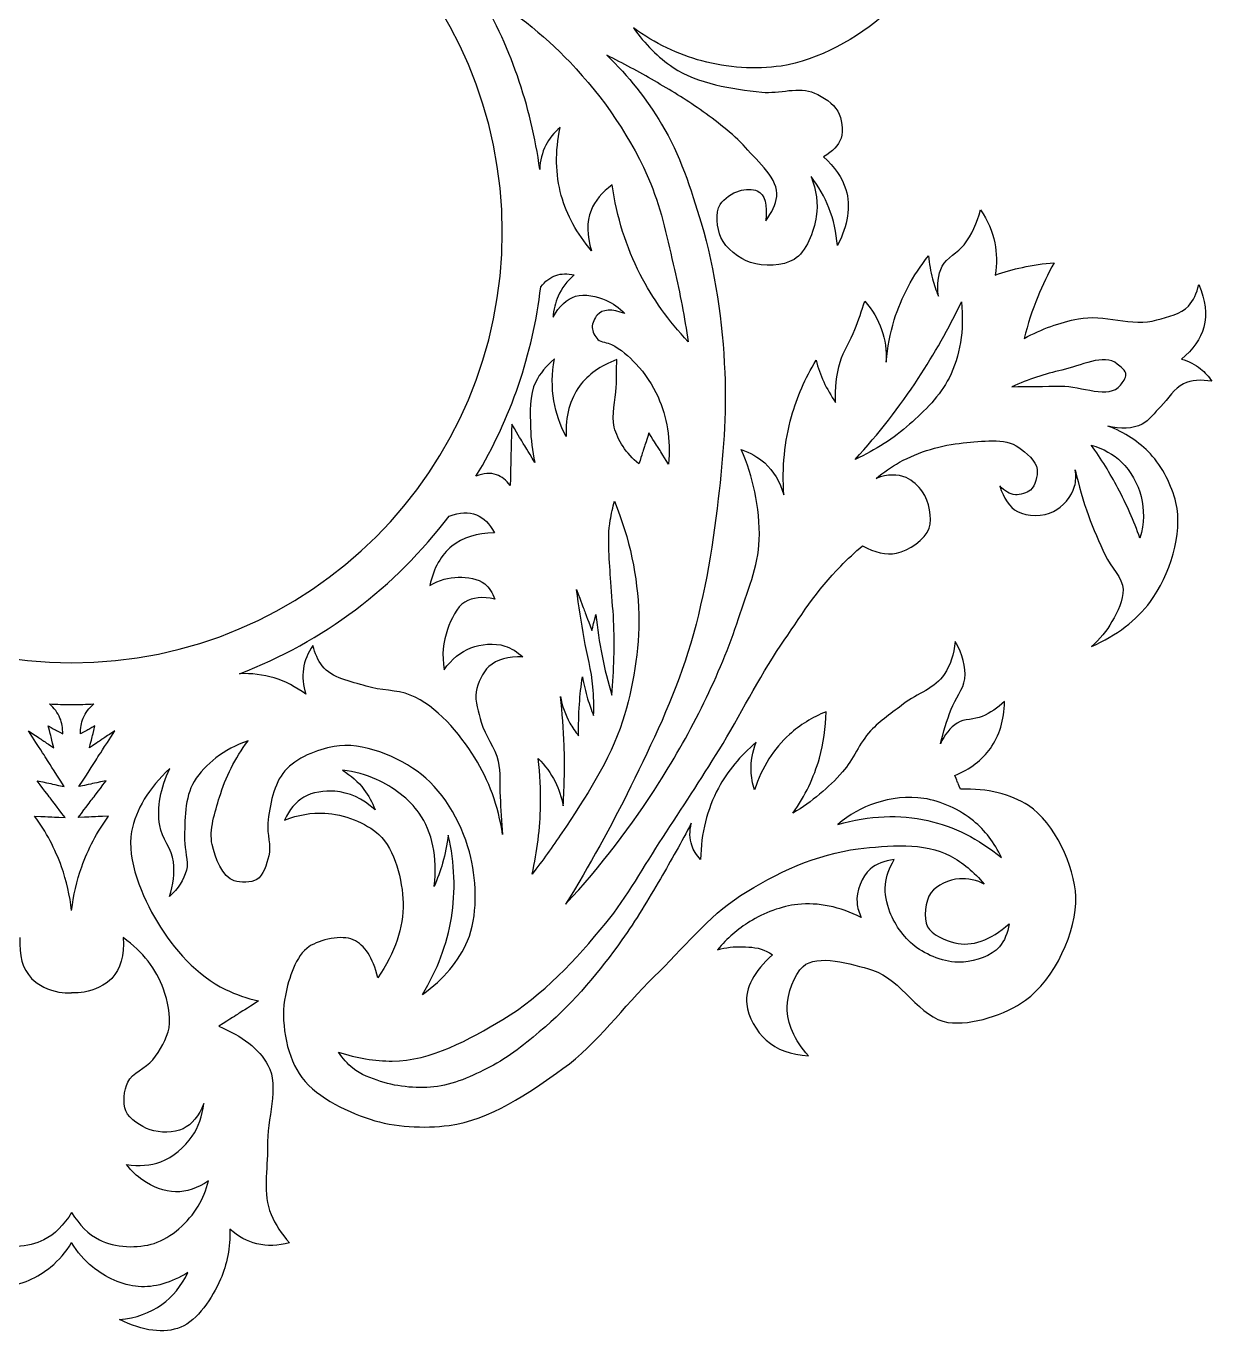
# Model space of a CAD drawing. Header units: millimetres. Extents: x -126 to 240, y -69 to 114.
# Drawn here: x -47.7 to 37.7, y -65.6 to 28.5 of the extents above; entities that cross this region are included whole.
import ezdxf

# ---------------------------------------------------------------- set-up
doc = ezdxf.new("R2010")
doc.units = ezdxf.units.MM
doc.linetypes.add('K5LT32772', pattern=[0])

msp = doc.modelspace()

# ---------------------------------------------------------------- linework, layer by layer
at = {"color": 30, "linetype": 'K5LT32772', "true_color": 0xff8000}
for radius, start, end in [(31, 90, 270), (31, 270, 90), (34, 7.60934, 31.00699), (34, 328.88098, 353.33329), (34, 290.80378, 323.06013), (34, 267.29804, 270), (34, 270, 272.70196)]:
    msp.add_arc((-44.399, 13.723), radius, start, end, dxfattribs=at)
for points, knots in [([(21.053, 51.704), (21.188, 52.376), (21.108, 52.876), (20.813, 53.206), (20.573, 53.474), (19.993, 53.741), (19.663, 53.669), (19.316, 53.593), (19.008, 53.035), (18.8, 52.694), (17.892, 51.207), (20.231, 49.154), (20.605, 47.311), (20.911, 45.804), (21.187, 44.2), (21.069, 42.694), (20.897, 40.508), (19.805, 38.346), (18.833, 36.344), (17.64, 33.887), (16.22, 31.256), (14.228, 29.487), (12.189, 27.675), (9.37, 26.081), (6.676, 25.677), (4.857, 25.404), (2.782, 25.559), (0.978, 26.041), (-0.755, 26.504), (-2.4, 27.299), (-3.958, 28.427)], [0, 0, 0, 0, 1, 1, 1, 2, 2, 2, 3, 3, 3, 4, 4, 4, 5, 5, 5, 6, 6, 6, 7, 7, 7, 8, 8, 8, 9, 9, 9, 10, 10, 10, 10]), ([(-15.258, 31.237), (-12.709, 29.749), (-10.461, 27.984), (-8.514, 25.942), (-6.129, 23.442), (-4.023, 20.395), (-2.71, 17.196), (-1.91, 15.248), (-1.477, 13.11), (-1.001, 11.035), (-0.605, 9.314), (-0.274, 7.578), (-0.007, 5.827)], [0, 0, 0, 0, 1, 1, 1, 2, 2, 2, 3, 3, 3, 4, 4, 4, 4]), ([(-3.958, 28.427), (-3.132, 27.25), (-2.176, 26.298), (-1.089, 25.57), (0.687, 24.381), (3.108, 24.04), (5.283, 23.799), (6.532, 23.661), (7.985, 24.237), (9.079, 23.73), (9.693, 23.445), (10.447, 22.996), (10.758, 22.419), (11.043, 21.891), (11.181, 21.041), (10.989, 20.486), (10.807, 19.962), (10.385, 19.517), (9.723, 19.152)], [0, 0, 0, 0, 1, 1, 1, 2, 2, 2, 3, 3, 3, 4, 4, 4, 5, 5, 5, 6, 6, 6, 6]), ([(-5.871, 26.454), (-4.315, 24.943), (-3, 23.292), (-1.925, 21.502), (-0.626, 19.336), (0.197, 16.825), (0.918, 14.393), (1.946, 10.928), (2.466, 7.233), (2.622, 3.62), (2.752, 0.608), (2.501, -2.458), (2.153, -5.462), (1.721, -9.188), (1.088, -12.962), (-0.028, -16.532), (-1.064, -19.846), (-2.604, -23.036), (-4.141, -26.166), (-5.563, -29.061), (-7.128, -31.886), (-8.834, -34.641)], [0, 0, 0, 0, 1, 1, 1, 2, 2, 2, 3, 3, 3, 4, 4, 4, 5, 5, 5, 6, 6, 6, 7, 7, 7, 7]), ([(5.567, 14.536), (6.025, 15.13), (6.291, 15.71), (6.366, 16.278), (6.53, 17.518), (5.023, 18.771), (4.113, 19.808), (3.187, 20.864), (1.988, 21.71), (0.838, 22.54), (-0.205, 23.293), (-1.323, 23.951), (-2.437, 24.601), (-3.56, 25.256), (-4.704, 25.874), (-5.871, 26.454)], [0, 0, 0, 0, 1, 1, 1, 2, 2, 2, 3, 3, 3, 4, 4, 4, 5, 5, 5, 5]), ([(-9.229, 21.251), (-9.675, 20.878), (-10.019, 20.454), (-10.263, 19.979), (-10.531, 19.456), (-10.676, 18.871), (-10.698, 18.225)], [0, 0, 0, 0, 1, 1, 1, 2, 2, 2, 2]), ([(-6.963, 12.386), (-8.031, 13.621), (-8.76, 14.947), (-9.15, 16.362), (-9.57, 17.887), (-9.596, 19.517), (-9.229, 21.251)], [0, 0, 0, 0, 1, 1, 1, 2, 2, 2, 2]), ([(9.723, 19.152), (10.54, 18.428), (11.077, 17.64), (11.334, 16.789), (11.702, 15.572), (11.5, 14.225), (10.727, 12.747)], [0, 0, 0, 0, 1, 1, 1, 2, 2, 2, 2]), ([(-5.493, 17.117), (-6.227, 16.589), (-6.731, 15.979), (-7.003, 15.288), (-7.336, 14.443), (-7.323, 13.476), (-6.963, 12.386)], [0, 0, 0, 0, 1, 1, 1, 2, 2, 2, 2]), ([(-0.007, 5.827), (-1.42, 7.314), (-2.573, 8.931), (-3.465, 10.677), (-4.476, 12.657), (-5.152, 14.803), (-5.493, 17.117)], [0, 0, 0, 0, 1, 1, 1, 2, 2, 2, 2]), ([(8.842, 17.715), (9.219, 16.717), (9.342, 15.764), (9.209, 14.856), (9.05, 13.757), (8.474, 12.29), (7.612, 11.757), (6.836, 11.277), (5.396, 11.212), (4.481, 11.533), (3.665, 11.82), (2.678, 12.557), (2.34, 13.338), (2.053, 14.002), (1.919, 15.122), (2.292, 15.719), (2.558, 16.144), (3.16, 16.553), (3.682, 16.693), (4.075, 16.798), (4.647, 16.842), (4.96, 16.693), (5.509, 16.432), (5.711, 15.713), (5.567, 14.536)], [0, 0, 0, 0, 1, 1, 1, 2, 2, 2, 3, 3, 3, 4, 4, 4, 5, 5, 5, 6, 6, 6, 7, 7, 7, 8, 8, 8, 8]), ([(10.727, 12.747), (10.657, 13.703), (10.455, 14.609), (10.12, 15.463), (9.809, 16.258), (9.383, 17.009), (8.842, 17.715)], [0, 0, 0, 0, 1, 1, 1, 2, 2, 2, 2]), ([(17.998, 9.114), (17.88, 9.936), (17.972, 10.654), (18.274, 11.267), (18.582, 11.89), (19.416, 12.232), (19.848, 12.813), (20.391, 13.545), (20.787, 14.383), (21.035, 15.325)], [0, 0, 0, 0, 1, 1, 1, 2, 2, 2, 3, 3, 3, 3]), ([(21.035, 15.325), (21.549, 14.571), (21.89, 13.779), (22.056, 12.951), (22.206, 12.208), (22.215, 11.435), (22.084, 10.632)], [0, 0, 0, 0, 1, 1, 1, 2, 2, 2, 2]), ([(14.244, 4.366), (14.329, 5.416), (14.522, 6.428), (14.824, 7.402), (15.333, 9.048), (16.152, 10.585), (17.28, 12.012)], [0, 0, 0, 0, 1, 1, 1, 2, 2, 2, 2]), ([(17.28, 12.012), (17.339, 11.449), (17.44, 10.897), (17.584, 10.356), (17.696, 9.935), (17.834, 9.521), (17.998, 9.114)], [0, 0, 0, 0, 1, 1, 1, 2, 2, 2, 2]), ([(22.084, 10.632), (22.729, 10.857), (23.382, 11.041), (24.044, 11.184), (24.796, 11.347), (25.56, 11.458), (26.335, 11.516)], [0, 0, 0, 0, 1, 1, 1, 2, 2, 2, 2]), ([(26.335, 11.516), (25.886, 10.718), (25.49, 9.899), (25.148, 9.059), (24.755, 8.093), (24.433, 7.099), (24.182, 6.077)], [0, 0, 0, 0, 1, 1, 1, 2, 2, 2, 2]), ([(-10.629, 9.775), (-10.313, 10.186), (-9.951, 10.462), (-9.541, 10.604), (-9.143, 10.742), (-8.702, 10.753), (-8.216, 10.637)], [0, 0, 0, 0, 1, 1, 1, 2, 2, 2, 2]), ([(-8.216, 10.637), (-8.733, 10.191), (-9.119, 9.683), (-9.375, 9.113), (-9.584, 8.647), (-9.706, 8.139), (-9.739, 7.59)], [0, 0, 0, 0, 1, 1, 1, 2, 2, 2, 2]), ([(24.182, 6.077), (25.445, 6.753), (26.742, 7.223), (28.074, 7.485), (29.896, 7.844), (31.958, 6.883), (33.733, 7.402), (34.509, 7.629), (35.477, 7.822), (35.997, 8.396), (36.358, 8.795), (36.607, 9.31), (36.742, 9.942)], [0, 0, 0, 0, 1, 1, 1, 2, 2, 2, 3, 3, 3, 4, 4, 4, 4]), ([(36.742, 9.942), (37.234, 8.827), (37.354, 7.806), (37.101, 6.878), (36.873, 6.037), (36.339, 5.273), (35.5, 4.587)], [0, 0, 0, 0, 1, 1, 1, 2, 2, 2, 2]), ([(-9.739, 7.59), (-9.296, 8.403), (-8.755, 8.911), (-8.116, 9.113), (-7.483, 9.314), (-6.585, 9.1), (-5.93, 8.815), (-5.435, 8.601), (-4.983, 8.28), (-4.572, 7.855)], [0, 0, 0, 0, 1, 1, 1, 2, 2, 2, 3, 3, 3, 3]), ([(10.6, 1.467), (10.558, 2.475), (10.668, 3.441), (10.931, 4.366), (11.163, 5.18), (11.666, 5.916), (11.98, 6.712), (12.245, 7.383), (12.484, 8.064), (12.698, 8.755)], [0, 0, 0, 0, 1, 1, 1, 2, 2, 2, 3, 3, 3, 3]), ([(12.016, -2.635), (13.689, -0.801), (15.199, 1.14), (16.546, 3.189), (17.703, 4.949), (18.741, 6.787), (19.659, 8.706)], [0, 0, 0, 0, 1, 1, 1, 2, 2, 2, 2]), ([(19.659, 8.706), (19.867, 6.643), (19.569, 4.815), (18.765, 3.22), (18.133, 1.966), (17.01, 0.847), (15.93, -0.108), (14.779, -1.126), (13.474, -1.968), (12.016, -2.635)], [0, 0, 0, 0, 1, 1, 1, 2, 2, 2, 3, 3, 3, 3]), ([(12.698, 8.755), (13.25, 8.126), (13.655, 7.445), (13.913, 6.712), (14.169, 5.982), (14.28, 5.199), (14.244, 4.366)], [0, 0, 0, 0, 1, 1, 1, 2, 2, 2, 2]), ([(-4.572, 7.855), (-5.512, 8.213), (-6.174, 8.18), (-6.559, 7.755), (-6.746, 7.549), (-6.933, 7.155), (-6.924, 6.861), (-6.914, 6.57), (-6.725, 6.201), (-6.511, 5.998), (-6.276, 5.777), (-5.841, 5.786), (-5.532, 5.635), (-4.869, 5.311), (-4.287, 4.777), (-3.777, 4.244), (-3.124, 3.562), (-2.576, 2.709), (-2.186, 1.859), (-1.522, 0.407), (-1.268, -1.205), (-1.425, -2.978)], [0, 0, 0, 0, 1, 1, 1, 2, 2, 2, 3, 3, 3, 4, 4, 4, 5, 5, 5, 6, 6, 6, 7, 7, 7, 7]), ([(23.285, 2.594), (24.461, 3.12), (25.665, 3.519), (26.896, 3.791), (28.192, 4.077), (29.933, 5.025), (30.876, 4.228), (31.109, 4.031), (31.491, 3.739), (31.505, 3.465), (31.518, 3.228), (31.265, 2.92), (31.106, 2.709), (30.314, 1.654), (28.254, 2.661), (26.827, 2.64), (25.647, 2.623), (24.466, 2.608), (23.285, 2.594)], [0, 0, 0, 0, 1, 1, 1, 2, 2, 2, 3, 3, 3, 4, 4, 4, 5, 5, 5, 6, 6, 6, 6]), ([(-9.634, 4.59), (-10.232, 4.104), (-10.685, 3.555), (-10.991, 2.945), (-11.469, 1.993), (-11.383, 0.74), (-11.359, -0.362), (-11.341, -1.193), (-11.24, -2.024), (-11.055, -2.854)], [0, 0, 0, 0, 1, 1, 1, 2, 2, 2, 3, 3, 3, 3]), ([(-8.803, -0.985), (-9.241, -0.156), (-9.534, 0.696), (-9.681, 1.571), (-9.847, 2.549), (-9.831, 3.555), (-9.634, 4.59)], [0, 0, 0, 0, 1, 1, 1, 2, 2, 2, 2]), ([(-5.16, 4.543), (-6.332, 4.105), (-7.221, 3.471), (-7.828, 2.641), (-8.524, 1.69), (-8.849, 0.481), (-8.803, -0.985)], [0, 0, 0, 0, 1, 1, 1, 2, 2, 2, 2]), ([(-3.563, -2.966), (-4.493, -2.176), (-5.084, -1.292), (-5.336, -0.314), (-5.564, 0.568), (-5.221, 1.602), (-5.192, 2.562), (-5.173, 3.222), (-5.162, 3.882), (-5.16, 4.543)], [0, 0, 0, 0, 1, 1, 1, 2, 2, 2, 3, 3, 3, 3]), ([(6.873, -5.186), (6.738, -3.226), (6.922, -1.349), (7.425, 0.446), (7.819, 1.849), (8.408, 3.202), (9.192, 4.504)], [0, 0, 0, 0, 1, 1, 1, 2, 2, 2, 2]), ([(9.192, 4.504), (9.333, 3.969), (9.517, 3.453), (9.744, 2.958), (9.982, 2.439), (10.267, 1.942), (10.6, 1.467)], [0, 0, 0, 0, 1, 1, 1, 2, 2, 2, 2]), ([(35.5, 4.587), (36.025, 4.436), (36.485, 4.201), (36.88, 3.883), (37.188, 3.635), (37.456, 3.335), (37.686, 2.985)], [0, 0, 0, 0, 1, 1, 1, 2, 2, 2, 2]), ([(37.686, 2.985), (36.91, 3.123), (36.227, 3.062), (35.638, 2.801), (34.976, 2.509), (34.557, 1.704), (34.005, 1.168), (33.565, 0.741), (33.186, 0.16), (32.671, -0.097), (31.973, -0.445), (31.144, -0.491), (30.186, -0.235)], [0, 0, 0, 0, 1, 1, 1, 2, 2, 2, 3, 3, 3, 4, 4, 4, 4]), ([(29.014, -16.112), (30.837, -15.3), (32.252, -14.218), (33.259, -12.866), (34.647, -11.002), (35.626, -7.977), (35.096, -5.732), (34.812, -4.529), (34.125, -3.17), (33.259, -2.237), (32.454, -1.37), (31.43, -0.703), (30.186, -0.235)], [0, 0, 0, 0, 1, 1, 1, 2, 2, 2, 3, 3, 3, 4, 4, 4, 4]), ([(13.517, -4.002), (14.054, -3.56), (14.619, -3.173), (15.211, -2.843), (16.592, -2.073), (18.232, -1.594), (19.794, -1.452), (21.102, -1.334), (22.773, -1.059), (23.789, -1.773), (24.313, -2.141), (25.041, -2.76), (25.109, -3.36), (25.16, -3.813), (24.981, -4.543), (24.627, -4.841), (24.368, -5.058), (23.887, -5.208), (23.539, -5.179), (23.145, -5.147), (22.77, -4.933), (22.416, -4.537)], [0, 0, 0, 0, 1, 1, 1, 2, 2, 2, 3, 3, 3, 4, 4, 4, 5, 5, 5, 6, 6, 6, 7, 7, 7, 7]), ([(29.001, -1.606), (29.876, -1.864), (30.604, -2.27), (31.184, -2.825), (31.847, -3.459), (32.369, -4.42), (32.597, -5.308), (32.836, -6.24), (32.807, -7.239), (32.511, -8.304)], [0, 0, 0, 0, 1, 1, 1, 2, 2, 2, 3, 3, 3, 3]), ([(32.511, -8.304), (32.067, -7.061), (31.54, -5.863), (30.927, -4.709), (30.358, -3.636), (29.716, -2.601), (29.001, -1.606)], [0, 0, 0, 0, 1, 1, 1, 2, 2, 2, 2]), ([(-8.834, -34.641), (-6.296, -31.905), (-4.05, -28.988), (-2.099, -25.89), (0.221, -22.208), (2.258, -18.215), (3.616, -14.075), (4.221, -12.229), (5.039, -10.337), (5.106, -8.416), (5.147, -7.278), (5.011, -6.09), (4.775, -4.965), (4.559, -3.931), (4.237, -2.919), (3.809, -1.928)], [0, 0, 0, 0, 1, 1, 1, 2, 2, 2, 3, 3, 3, 4, 4, 4, 5, 5, 5, 5]), ([(3.809, -1.928), (4.466, -2.153), (5.027, -2.475), (5.493, -2.895), (6.135, -3.473), (6.595, -4.237), (6.873, -5.186)], [0, 0, 0, 0, 1, 1, 1, 2, 2, 2, 2]), ([(-12.829, -4.516), (-13.115, -4.126), (-13.441, -3.867), (-13.808, -3.741), (-14.246, -3.59), (-14.74, -3.626), (-15.292, -3.849)], [0, 0, 0, 0, 1, 1, 1, 2, 2, 2, 2]), ([(12.535, -8.848), (13.419, -9.343), (14.234, -9.523), (14.979, -9.388), (15.861, -9.229), (17.056, -8.383), (17.333, -7.587), (17.583, -6.871), (17.335, -5.654), (16.852, -4.965), (16.569, -4.563), (16.12, -4.14), (15.675, -3.949), (15.057, -3.683), (14.338, -3.701), (13.517, -4.002)], [0, 0, 0, 0, 1, 1, 1, 2, 2, 2, 3, 3, 3, 4, 4, 4, 5, 5, 5, 5]), ([(22.416, -4.537), (22.693, -5.444), (23.121, -6.062), (23.7, -6.392), (24.364, -6.771), (25.586, -6.738), (26.286, -6.392), (26.927, -6.076), (27.61, -5.301), (27.802, -4.573), (27.897, -4.211), (27.915, -3.818), (27.855, -3.396)], [0, 0, 0, 0, 1, 1, 1, 2, 2, 2, 3, 3, 3, 4, 4, 4, 4]), ([(27.855, -3.396), (28.102, -4.514), (28.417, -5.608), (28.8, -6.677), (29.148, -7.649), (29.571, -8.597), (30.013, -9.531), (30.411, -10.371), (31.261, -11.155), (31.297, -12.01), (31.328, -12.755), (30.889, -13.615), (30.495, -14.31), (30.117, -14.976), (29.624, -15.576), (29.014, -16.112)], [0, 0, 0, 0, 1, 1, 1, 2, 2, 2, 3, 3, 3, 4, 4, 4, 5, 5, 5, 5]), ([(-17.224, -6.711), (-16.463, -6.425), (-15.804, -6.398), (-15.246, -6.63), (-14.735, -6.842), (-14.309, -7.273), (-13.968, -7.921)], [0, 0, 0, 0, 1, 1, 1, 2, 2, 2, 2]), ([(-5.316, -5.65), (-4.221, -8.349), (-3.642, -11.063), (-3.577, -13.794), (-3.516, -16.338), (-3.96, -19.04), (-4.736, -21.468), (-5.65, -24.327), (-7.408, -26.971), (-9.098, -29.501), (-9.777, -30.519), (-10.495, -31.513), (-11.251, -32.482)], [0, 0, 0, 0, 1, 1, 1, 2, 2, 2, 3, 3, 3, 4, 4, 4, 4]), ([(-5.509, -19.595), (-5.35, -17.803), (-5.307, -16.013), (-5.381, -14.227), (-5.419, -13.305), (-5.543, -12.386), (-5.589, -11.463), (-5.661, -9.98), (-5.866, -8.464), (-5.621, -7.006), (-5.544, -6.551), (-5.442, -6.099), (-5.316, -5.65)], [0, 0, 0, 0, 1, 1, 1, 2, 2, 2, 3, 3, 3, 4, 4, 4, 4]), ([(-13.968, -7.921), (-15.228, -7.939), (-16.245, -8.258), (-17.017, -8.88), (-17.801, -9.51), (-18.333, -10.451), (-18.614, -11.702)], [0, 0, 0, 0, 1, 1, 1, 2, 2, 2, 2]), ([(-25.183, -45.3), (-23.872, -45.728), (-22.582, -45.942), (-21.313, -45.943), (-18.564, -45.944), (-15.746, -44.372), (-13.36, -42.946), (-10.508, -41.243), (-8.067, -38.615), (-5.941, -36.009), (-4.389, -34.108), (-3.191, -31.906), (-1.839, -29.839), (-0.474, -27.751), (0.898, -25.665), (2.209, -23.543), (3.741, -21.066), (5.018, -18.424), (6.65, -16.017), (7.987, -14.047), (9.292, -12), (10.966, -10.311), (11.468, -9.804), (11.991, -9.316), (12.535, -8.848)], [0, 0, 0, 0, 1, 1, 1, 2, 2, 2, 3, 3, 3, 4, 4, 4, 5, 5, 5, 6, 6, 6, 7, 7, 7, 8, 8, 8, 8]), ([(-18.614, -11.702), (-17.934, -11.315), (-17.251, -11.119), (-16.564, -11.116), (-15.932, -11.113), (-15.13, -11.203), (-14.661, -11.595), (-14.348, -11.856), (-14.108, -12.22), (-13.942, -12.687)], [0, 0, 0, 0, 1, 1, 1, 2, 2, 2, 3, 3, 3, 3]), ([(-6.819, -21.065), (-6.795, -20.374), (-6.811, -19.687), (-6.867, -19.004), (-6.962, -17.831), (-7.309, -16.685), (-7.506, -15.521), (-7.703, -14.352), (-7.884, -13.181), (-8.049, -12.007)], [0, 0, 0, 0, 1, 1, 1, 2, 2, 2, 3, 3, 3, 3]), ([(-13.942, -12.687), (-14.814, -12.501), (-15.529, -12.572), (-16.085, -12.9), (-16.688, -13.255), (-17.075, -14.161), (-17.336, -14.87), (-17.663, -15.756), (-17.747, -16.723), (-17.589, -17.773)], [0, 0, 0, 0, 1, 1, 1, 2, 2, 2, 3, 3, 3, 3]), ([(-6.659, -13.796), (-6.558, -14.801), (-6.409, -15.797), (-6.212, -16.783), (-6.022, -17.729), (-5.788, -18.667), (-5.509, -19.595)], [0, 0, 0, 0, 1, 1, 1, 2, 2, 2, 2]), ([(-17.589, -17.773), (-17.039, -17.007), (-16.396, -16.484), (-15.659, -16.202), (-14.937, -15.925), (-13.965, -15.83), (-13.223, -16.068), (-12.756, -16.218), (-12.317, -16.48), (-11.905, -16.854)], [0, 0, 0, 0, 1, 1, 1, 2, 2, 2, 3, 3, 3, 3]), ([(19.198, -15.741), (19.112, -16.659), (18.854, -17.451), (18.425, -18.119), (17.806, -19.083), (16.449, -19.494), (15.498, -20.229), (14.687, -20.855), (13.813, -21.436), (13.12, -22.176), (12.311, -23.038), (11.879, -24.245), (11.099, -25.134), (10.089, -26.282), (8.9, -27.268), (7.532, -28.091)], [0, 0, 0, 0, 1, 1, 1, 2, 2, 2, 3, 3, 3, 4, 4, 4, 5, 5, 5, 5]), ([(18.143, -23.112), (18.349, -22.261), (18.606, -21.428), (18.916, -20.616), (19.199, -19.871), (19.814, -19.18), (19.897, -18.431), (19.993, -17.562), (19.76, -16.665), (19.198, -15.741)], [0, 0, 0, 0, 1, 1, 1, 2, 2, 2, 3, 3, 3, 3]), ([(-27.026, -16.027), (-27.399, -16.568), (-27.629, -17.13), (-27.716, -17.714), (-27.803, -18.3), (-27.745, -18.907), (-27.543, -19.535)], [0, 0, 0, 0, 1, 1, 1, 2, 2, 2, 2]), ([(-13.377, -29.639), (-13.69, -27.572), (-14.354, -25.731), (-15.37, -24.117), (-16.493, -22.332), (-18.095, -20.377), (-20.028, -19.593), (-20.989, -19.203), (-22.174, -19.286), (-23.191, -18.96), (-24.289, -18.608), (-25.692, -18.378), (-26.355, -17.503), (-26.663, -17.096), (-26.887, -16.604), (-27.026, -16.027)], [0, 0, 0, 0, 1, 1, 1, 2, 2, 2, 3, 3, 3, 4, 4, 4, 5, 5, 5, 5]), ([(-11.905, -16.854), (-12.963, -16.792), (-13.779, -17.023), (-14.354, -17.546), (-14.816, -17.966), (-15.168, -18.732), (-15.273, -19.37), (-15.386, -20.058), (-15.105, -20.838), (-14.913, -21.54), (-14.646, -22.522), (-13.903, -23.376), (-13.689, -24.362), (-13.511, -25.179), (-13.605, -26.058), (-13.556, -26.905), (-13.502, -27.817), (-13.442, -28.728), (-13.377, -29.639)], [0, 0, 0, 0, 1, 1, 1, 2, 2, 2, 3, 3, 3, 4, 4, 4, 5, 5, 5, 6, 6, 6, 6]), ([(-27.543, -19.535), (-28.259, -19.001), (-29.02, -18.611), (-29.824, -18.366), (-30.615, -18.125), (-31.448, -18.023), (-32.323, -18.061)], [0, 0, 0, 0, 1, 1, 1, 2, 2, 2, 2]), ([(-7.905, -22.534), (-7.915, -21.771), (-7.894, -21.009), (-7.841, -20.25), (-7.795, -19.593), (-7.726, -18.938), (-7.633, -18.285)], [0, 0, 0, 0, 1, 1, 1, 2, 2, 2, 2]), ([(-7.633, -18.285), (-7.537, -18.822), (-7.409, -19.349), (-7.25, -19.866), (-7.126, -20.272), (-6.982, -20.671), (-6.819, -21.065)], [0, 0, 0, 0, 1, 1, 1, 2, 2, 2, 2]), ([(-9.015, -27.569), (-8.917, -26.123), (-8.894, -24.679), (-8.943, -23.237), (-8.984, -22.054), (-9.075, -20.871), (-9.215, -19.691)], [0, 0, 0, 0, 1, 1, 1, 2, 2, 2, 2]), ([(-9.215, -19.691), (-9.083, -20.379), (-8.854, -21.018), (-8.528, -21.608), (-8.35, -21.931), (-8.142, -22.24), (-7.905, -22.534)], [0, 0, 0, 0, 1, 1, 1, 2, 2, 2, 2]), ([(-45.039, -22.393), (-45.026, -21.978), (-45.092, -21.599), (-45.237, -21.253), (-45.396, -20.874), (-45.651, -20.536), (-46.002, -20.24)], [0, 0, 0, 0, 1, 1, 1, 2, 2, 2, 2]), ([(-43.759, -22.393), (-43.773, -21.978), (-43.707, -21.599), (-43.561, -21.253), (-43.402, -20.874), (-43.147, -20.536), (-42.796, -20.24)], [0, 0, 0, 0, 1, 1, 1, 2, 2, 2, 2]), ([(22.765, -20.066), (22.269, -20.52), (21.729, -20.876), (21.145, -21.136), (20.59, -21.382), (19.855, -21.297), (19.362, -21.611), (18.845, -21.941), (18.438, -22.441), (18.143, -23.112)], [0, 0, 0, 0, 1, 1, 1, 2, 2, 2, 3, 3, 3, 3]), ([(19.193, -25.392), (20.298, -24.919), (21.147, -24.268), (21.739, -23.439), (22.391, -22.529), (22.732, -21.405), (22.765, -20.066)], [0, 0, 0, 0, 1, 1, 1, 2, 2, 2, 2]), ([(9.91, -20.794), (8.903, -21.209), (8.027, -21.754), (7.279, -22.429), (6.143, -23.455), (5.306, -24.783), (4.768, -26.412)], [0, 0, 0, 0, 1, 1, 1, 2, 2, 2, 2]), ([(7.532, -28.091), (8.408, -26.847), (9.042, -25.529), (9.434, -24.138), (9.736, -23.067), (9.895, -21.952), (9.91, -20.794)], [0, 0, 0, 0, 1, 1, 1, 2, 2, 2, 2]), ([(-31.698, -22.898), (-32.567, -23.181), (-33.34, -23.59), (-34.017, -24.123), (-34.609, -24.591), (-35.192, -25.182), (-35.574, -25.813), (-36.281, -26.983), (-36.247, -28.607), (-36.269, -30.02), (-36.28, -30.746), (-35.963, -31.535), (-36.137, -32.206), (-36.315, -32.896), (-36.724, -33.526), (-37.362, -34.094)], [0, 0, 0, 0, 1, 1, 1, 2, 2, 2, 3, 3, 3, 4, 4, 4, 5, 5, 5, 5]), ([(-19.143, -41.15), (-17.595, -40.038), (-16.513, -38.746), (-15.896, -37.275), (-15.164, -35.529), (-15.232, -33.148), (-15.664, -31.279), (-16.164, -29.118), (-17.505, -26.648), (-19.209, -25.316), (-20.833, -24.047), (-23.482, -22.935), (-25.503, -23.295), (-26.712, -23.51), (-28.253, -24.132), (-29.048, -25.051), (-29.846, -25.973), (-30.145, -27.528), (-30.273, -28.827), (-30.349, -29.597), (-30.02, -30.443), (-30.207, -31.179), (-30.358, -31.773), (-30.596, -32.588), (-31.068, -32.869), (-31.473, -33.11), (-32.24, -33.107), (-32.691, -32.968), (-33.541, -32.706), (-34.074, -31.288), (-34.282, -30.351), (-34.515, -29.295), (-34.077, -28.028), (-33.752, -26.939), (-33.324, -25.509), (-32.639, -24.162), (-31.698, -22.898)], [0, 0, 0, 0, 1, 1, 1, 2, 2, 2, 3, 3, 3, 4, 4, 4, 5, 5, 5, 6, 6, 6, 7, 7, 7, 8, 8, 8, 9, 9, 9, 10, 10, 10, 11, 11, 11, 12, 12, 12, 12]), ([(4.887, -22.993), (3.726, -23.967), (2.817, -25.069), (2.159, -26.297), (1.347, -27.815), (0.919, -29.527), (0.875, -31.433)], [0, 0, 0, 0, 1, 1, 1, 2, 2, 2, 2]), ([(4.768, -26.412), (4.618, -25.961), (4.534, -25.51), (4.515, -25.059), (4.486, -24.371), (4.61, -23.683), (4.887, -22.993)], [0, 0, 0, 0, 1, 1, 1, 2, 2, 2, 2]), ([(-11.251, -32.482), (-10.879, -30.842), (-10.677, -29.194), (-10.644, -27.541), (-10.621, -26.421), (-10.676, -25.299), (-10.809, -24.173)], [0, 0, 0, 0, 1, 1, 1, 2, 2, 2, 2]), ([(-10.809, -24.173), (-10.305, -24.674), (-9.9, -25.226), (-9.595, -25.83), (-9.322, -26.368), (-9.129, -26.948), (-9.015, -27.569)], [0, 0, 0, 0, 1, 1, 1, 2, 2, 2, 2]), ([(-37.329, -24.885), (-38.86, -26.315), (-39.777, -27.828), (-40.079, -29.424), (-40.465, -31.464), (-39.334, -34.066), (-38.224, -35.95), (-37.096, -37.862), (-35.346, -39.803), (-33.321, -40.786), (-32.578, -41.147), (-31.783, -41.423), (-30.936, -41.614)], [0, 0, 0, 0, 1, 1, 1, 2, 2, 2, 3, 3, 3, 4, 4, 4, 4]), ([(-37.362, -34.094), (-37.076, -33.243), (-36.977, -32.415), (-37.064, -31.61), (-37.162, -30.709), (-37.925, -29.884), (-38.058, -28.993), (-38.256, -27.665), (-38.013, -26.296), (-37.329, -24.885)], [0, 0, 0, 0, 1, 1, 1, 2, 2, 2, 3, 3, 3, 3]), ([(-18.303, -33.371), (-18.056, -31.241), (-18.415, -29.484), (-19.38, -28.099), (-20.081, -27.092), (-21.279, -26.194), (-22.444, -25.669), (-23.202, -25.328), (-24.021, -25.107), (-24.901, -25.007)], [0, 0, 0, 0, 1, 1, 1, 2, 2, 2, 3, 3, 3, 3]), ([(-24.901, -25.007), (-24.284, -25.386), (-23.769, -25.846), (-23.355, -26.387), (-23.022, -26.822), (-22.756, -27.31), (-22.555, -27.85)], [0, 0, 0, 0, 1, 1, 1, 2, 2, 2, 2]), ([(8.658, -45.554), (7.611, -44.405), (7.097, -43.244), (7.116, -42.07), (7.131, -41.099), (7.619, -39.71), (8.258, -39.13), (9.274, -38.209), (11.722, -38.935), (13.262, -39.397), (15.29, -40.004), (16.712, -42.892), (18.683, -43.158), (20.42, -43.393), (22.83, -42.593), (24.274, -41.561), (26.333, -40.09), (28.001, -36.573), (27.895, -34.106), (27.801, -31.908), (26.369, -28.786), (24.487, -27.556), (23.2, -26.714), (21.564, -26.318), (19.579, -26.368)], [0, 0, 0, 0, 1, 1, 1, 2, 2, 2, 3, 3, 3, 4, 4, 4, 5, 5, 5, 6, 6, 6, 7, 7, 7, 8, 8, 8, 8]), ([(-22.555, -27.85), (-23.475, -27.038), (-24.441, -26.596), (-25.453, -26.525), (-26.175, -26.474), (-27.077, -26.573), (-27.689, -26.939), (-28.269, -27.286), (-28.73, -27.838), (-29.07, -28.595)], [0, 0, 0, 0, 1, 1, 1, 2, 2, 2, 3, 3, 3, 3]), ([(22.552, -31.3), (22.03, -30.224), (21.353, -29.342), (20.523, -28.655), (19.546, -27.847), (18.201, -27.226), (16.953, -27.037), (15.836, -26.867), (14.546, -27.011), (13.461, -27.371), (12.5, -27.689), (11.601, -28.203), (10.764, -28.912)], [0, 0, 0, 0, 1, 1, 1, 2, 2, 2, 3, 3, 3, 4, 4, 4, 4]), ([(-29.07, -28.595), (-28.081, -28.212), (-27.114, -28.047), (-26.171, -28.099), (-24.827, -28.173), (-23.206, -28.772), (-22.279, -29.644), (-21.125, -30.73), (-20.575, -32.917), (-20.539, -34.558), (-20.5, -36.348), (-21.108, -38.143), (-22.361, -39.941)], [0, 0, 0, 0, 1, 1, 1, 2, 2, 2, 3, 3, 3, 4, 4, 4, 4]), ([(10.764, -28.912), (13.04, -28.263), (15.197, -28.169), (17.236, -28.629), (19.108, -29.052), (20.88, -29.942), (22.552, -31.3)], [0, 0, 0, 0, 1, 1, 1, 2, 2, 2, 2]), ([(-44.399, -35.113), (-44.525, -34.023), (-44.766, -32.975), (-45.122, -31.97), (-45.579, -30.677), (-46.226, -29.454), (-47.063, -28.303)], [0, 0, 0, 0, 1, 1, 1, 2, 2, 2, 2]), ([(-44.399, -35.113), (-44.273, -34.023), (-44.032, -32.975), (-43.676, -31.97), (-43.219, -30.677), (-42.572, -29.454), (-41.735, -28.303)], [0, 0, 0, 0, 1, 1, 1, 2, 2, 2, 2]), ([(0.212, -28.822), (-0.5, -30.172), (-1.243, -31.504), (-2.017, -32.817), (-2.898, -34.309), (-3.773, -35.818), (-4.781, -37.222), (-6.396, -39.469), (-8.201, -41.66), (-10.292, -43.464), (-11.461, -44.472), (-12.684, -45.498), (-14.037, -46.228), (-15.291, -46.904), (-16.679, -47.577), (-18.068, -47.762), (-19.388, -47.937), (-20.872, -47.826), (-22.152, -47.405), (-22.841, -47.178), (-23.586, -46.912), (-24.149, -46.46), (-24.545, -46.141), (-24.89, -45.755), (-25.183, -45.3)], [0, 0, 0, 0, 1, 1, 1, 2, 2, 2, 3, 3, 3, 4, 4, 4, 5, 5, 5, 6, 6, 6, 7, 7, 7, 8, 8, 8, 8]), ([(0.875, -31.433), (0.58, -31.117), (0.371, -30.776), (0.248, -30.409), (0.085, -29.925), (0.073, -29.395), (0.212, -28.822)], [0, 0, 0, 0, 1, 1, 1, 2, 2, 2, 2]), ([(-19.143, -41.15), (-18.068, -39.374), (-17.374, -37.536), (-17.061, -35.635), (-16.745, -33.711), (-16.818, -31.723), (-17.282, -29.672)], [0, 0, 0, 0, 1, 1, 1, 2, 2, 2, 2]), ([(-17.282, -29.672), (-17.369, -30.358), (-17.507, -31.03), (-17.696, -31.687), (-17.86, -32.259), (-18.063, -32.821), (-18.303, -33.371)], [0, 0, 0, 0, 1, 1, 1, 2, 2, 2, 2]), ([(-22.361, -39.941), (-22.707, -38.488), (-23.296, -37.577), (-24.128, -37.208), (-24.95, -36.845), (-26.51, -37.18), (-27.303, -37.705), (-28.265, -38.343), (-28.767, -39.997), (-29.014, -41.211), (-29.377, -42.991), (-28.969, -45.376), (-28.021, -46.843), (-27.014, -48.4), (-24.779, -49.517), (-22.914, -50.128), (-21.162, -50.702), (-19.048, -50.804), (-17.227, -50.569), (-14.302, -50.193), (-11.472, -48.245), (-9.028, -46.484), (-6.538, -44.69), (-4.689, -42.025), (-2.458, -39.859), (-0.422, -37.882), (1.409, -35.543), (3.753, -34.034), (6.263, -32.418), (9.281, -31.012), (12.224, -30.67), (14.369, -30.422), (16.992, -30.167), (18.849, -31.167), (19.748, -31.652), (20.565, -32.332), (21.299, -33.208)], [0, 0, 0, 0, 1, 1, 1, 2, 2, 2, 3, 3, 3, 4, 4, 4, 5, 5, 5, 6, 6, 6, 7, 7, 7, 8, 8, 8, 9, 9, 9, 10, 10, 10, 11, 11, 11, 12, 12, 12, 12]), ([(14.819, -31.444), (14.096, -31.525), (13.519, -31.751), (13.089, -32.123), (12.484, -32.647), (12.065, -33.73), (12.144, -34.56), (12.177, -34.907), (12.279, -35.258), (12.45, -35.611)], [0, 0, 0, 0, 1, 1, 1, 2, 2, 2, 3, 3, 3, 3]), ([(23.1, -36.054), (22.989, -36.731), (22.754, -37.285), (22.395, -37.715), (21.835, -38.383), (20.688, -38.738), (19.812, -38.82), (18.717, -38.922), (17.36, -38.434), (16.457, -37.781), (15.628, -37.183), (14.872, -36.193), (14.513, -35.212), (14.291, -34.603), (14.12, -33.883), (14.18, -33.242), (14.238, -32.629), (14.451, -32.03), (14.819, -31.444)], [0, 0, 0, 0, 1, 1, 1, 2, 2, 2, 3, 3, 3, 4, 4, 4, 5, 5, 5, 6, 6, 6, 6]), ([(21.299, -33.208), (20.844, -32.901), (20.023, -32.8), (19.512, -32.824), (18.816, -32.856), (17.86, -33.284), (17.469, -33.817), (17.044, -34.397), (16.892, -35.663), (17.22, -36.274), (17.524, -36.838), (18.505, -37.273), (19.18, -37.434), (20.413, -37.727), (21.72, -37.267), (23.1, -36.054)], [0, 0, 0, 0, 1, 1, 1, 2, 2, 2, 3, 3, 3, 4, 4, 4, 5, 5, 5, 5]), ([(12.45, -35.611), (10.89, -34.824), (9.363, -34.509), (7.87, -34.666), (6.7, -34.789), (5.447, -35.279), (4.422, -35.904), (3.562, -36.429), (2.79, -37.103), (2.106, -37.928)], [0, 0, 0, 0, 1, 1, 1, 2, 2, 2, 3, 3, 3, 3]), ([(-48.117, -37.055), (-48.205, -38.336), (-47.927, -39.313), (-47.282, -39.987), (-46.817, -40.473), (-46.023, -40.838), (-45.313, -40.971), (-45.018, -41.026), (-44.713, -41.048), (-44.399, -41.035)], [0, 0, 0, 0, 1, 1, 1, 2, 2, 2, 3, 3, 3, 3]), ([(-40.681, -37.055), (-40.593, -38.336), (-40.872, -39.313), (-41.516, -39.987), (-41.981, -40.473), (-42.775, -40.838), (-43.485, -40.971), (-43.78, -41.026), (-44.085, -41.048), (-44.399, -41.035)], [0, 0, 0, 0, 1, 1, 1, 2, 2, 2, 3, 3, 3, 3]), ([(-34.882, -48.996), (-35.239, -49.894), (-35.738, -50.5), (-36.38, -50.815), (-37.027, -51.133), (-38.05, -51.122), (-38.755, -50.88), (-39.407, -50.655), (-40.231, -50.125), (-40.489, -49.531), (-40.733, -48.969), (-40.623, -48.041), (-40.36, -47.455), (-40.056, -46.777), (-39.049, -46.473), (-38.563, -45.85), (-38.04, -45.181), (-37.53, -44.35), (-37.386, -43.539), (-37.23, -42.66), (-37.492, -41.614), (-37.792, -40.757), (-38.295, -39.326), (-39.258, -38.092), (-40.681, -37.055)], [0, 0, 0, 0, 1, 1, 1, 2, 2, 2, 3, 3, 3, 4, 4, 4, 5, 5, 5, 6, 6, 6, 7, 7, 7, 8, 8, 8, 8]), ([(2.106, -37.928), (2.706, -37.762), (3.304, -37.689), (3.898, -37.71), (4.482, -37.731), (5.121, -37.774), (5.64, -38.043), (5.782, -38.116), (5.919, -38.201), (6.051, -38.298)], [0, 0, 0, 0, 1, 1, 1, 2, 2, 2, 3, 3, 3, 3]), ([(6.051, -38.298), (4.711, -39.487), (4.094, -40.671), (4.198, -41.848), (4.275, -42.717), (4.92, -43.831), (5.607, -44.444), (6.362, -45.119), (7.379, -45.488), (8.658, -45.554)], [0, 0, 0, 0, 1, 1, 1, 2, 2, 2, 3, 3, 3, 3]), ([(-33.813, -43.439), (-32.11, -44.121), (-30.926, -45.053), (-30.263, -46.235), (-29.404, -47.767), (-30.359, -50.141), (-30.308, -52.092), (-30.265, -53.72), (-30.665, -55.521), (-30.041, -56.974), (-29.73, -57.697), (-29.287, -58.378), (-28.71, -59.015)], [0, 0, 0, 0, 1, 1, 1, 2, 2, 2, 3, 3, 3, 4, 4, 4, 4]), ([(-40.446, -53.383), (-39.543, -53.527), (-38.722, -53.463), (-37.985, -53.191), (-37.113, -52.869), (-36.24, -52.128), (-35.717, -51.35), (-35.269, -50.686), (-34.99, -49.901), (-34.882, -48.996)], [0, 0, 0, 0, 1, 1, 1, 2, 2, 2, 3, 3, 3, 3]), ([(-34.545, -54.559), (-35.338, -55.095), (-36.127, -55.359), (-36.915, -55.352), (-37.702, -55.345), (-38.596, -54.977), (-39.269, -54.518), (-39.709, -54.217), (-40.102, -53.839), (-40.446, -53.383)], [0, 0, 0, 0, 1, 1, 1, 2, 2, 2, 3, 3, 3, 3]), ([(-44.399, -56.839), (-44.953, -57.745), (-45.618, -58.403), (-46.394, -58.811), (-47.488, -59.387), (-49.174, -59.43), (-50.339, -59.058), (-51.563, -58.667), (-52.819, -57.535), (-53.513, -56.377), (-53.841, -55.83), (-54.087, -55.224), (-54.253, -54.559)], [0, 0, 0, 0, 1, 1, 1, 2, 2, 2, 3, 3, 3, 4, 4, 4, 4]), ([(-44.399, -56.839), (-43.845, -57.745), (-43.18, -58.403), (-42.404, -58.811), (-41.31, -59.387), (-39.624, -59.43), (-38.459, -59.058), (-37.235, -58.667), (-35.979, -57.535), (-35.285, -56.377), (-34.957, -55.83), (-34.711, -55.224), (-34.545, -54.559)], [0, 0, 0, 0, 1, 1, 1, 2, 2, 2, 3, 3, 3, 4, 4, 4, 4]), ([(-33.005, -58.041), (-32.981, -59.36), (-33.207, -60.562), (-33.683, -61.647), (-34.264, -62.973), (-35.328, -64.62), (-36.549, -65.098), (-37.757, -65.572), (-39.226, -65.387), (-40.955, -64.543)], [0, 0, 0, 0, 1, 1, 1, 2, 2, 2, 3, 3, 3, 3]), ([(-28.71, -59.015), (-29.543, -59.245), (-30.327, -59.269), (-31.063, -59.089), (-31.753, -58.92), (-32.4, -58.57), (-33.005, -58.041)], [0, 0, 0, 0, 1, 1, 1, 2, 2, 2, 2]), ([(-52.774, -61.154), (-51.555, -61.914), (-50.363, -62.253), (-49.199, -62.171), (-48.074, -62.091), (-46.805, -61.491), (-45.901, -60.753), (-45.319, -60.278), (-44.819, -59.692), (-44.399, -58.996)], [0, 0, 0, 0, 1, 1, 1, 2, 2, 2, 3, 3, 3, 3]), ([(-36.025, -61.154), (-37.243, -61.914), (-38.435, -62.253), (-39.599, -62.171), (-40.724, -62.091), (-41.993, -61.491), (-42.897, -60.753), (-43.479, -60.278), (-43.979, -59.692), (-44.399, -58.996)], [0, 0, 0, 0, 1, 1, 1, 2, 2, 2, 3, 3, 3, 3]), ([(-40.955, -64.543), (-39.763, -64.432), (-38.746, -64.073), (-37.905, -63.465), (-37.129, -62.905), (-36.503, -62.135), (-36.025, -61.154)], [0, 0, 0, 0, 1, 1, 1, 2, 2, 2, 2])]:
    msp.add_open_spline(points, degree=3, knots=knots, dxfattribs=at)
for points in [[(-12.717, -0.106), (-12.791, -3.046), (-12.754, -1.576), (-12.829, -4.516)], [(-11.055, -2.854), (-12.163, -1.022), (-11.609, -1.938), (-12.717, -0.106)], [(-2.844, -0.729), (-3.323, -2.22), (-3.084, -1.475), (-3.563, -2.966)], [(-1.425, -2.978), (-2.371, -1.479), (-1.898, -2.228), (-2.844, -0.729)], [(-8.049, -12.007), (-7.314, -13.977), (-7.681, -12.992), (-6.947, -14.962)], [(-6.947, -14.962), (-6.755, -14.185), (-6.851, -14.573), (-6.659, -13.796)], [(-44.927, -26.182), (-46.645, -23.507), (-45.786, -24.845), (-47.503, -22.17)], [(-47.503, -22.17), (-46.29, -22.987), (-46.896, -22.578), (-45.683, -23.396)], [(-45.683, -23.396), (-45.947, -22.347), (-45.815, -22.871), (-46.079, -21.823)], [(-46.079, -21.823), (-45.385, -22.203), (-45.732, -22.013), (-45.039, -22.393)], [(-43.871, -26.182), (-42.154, -23.507), (-43.012, -24.845), (-41.295, -22.17)], [(-42.719, -21.823), (-43.413, -22.203), (-43.066, -22.013), (-43.759, -22.393)], [(-43.115, -23.396), (-42.851, -22.347), (-42.983, -22.871), (-42.719, -21.823)], [(-41.295, -22.17), (-42.509, -22.987), (-41.902, -22.578), (-43.115, -23.396)], [(19.579, -26.368), (19.322, -25.717), (19.45, -26.043), (19.193, -25.392)], [(-44.874, -28.416), (-46.215, -26.647), (-45.544, -27.531), (-46.885, -25.762)], [(-46.885, -25.762), (-45.58, -26.042), (-46.233, -25.902), (-44.927, -26.182)], [(-43.925, -28.416), (-42.584, -26.647), (-43.254, -27.531), (-41.913, -25.762)], [(-41.913, -25.762), (-43.218, -26.042), (-42.566, -25.902), (-43.871, -26.182)], [(-47.063, -28.303), (-45.603, -28.378), (-46.333, -28.34), (-44.874, -28.416)], [(-41.735, -28.303), (-43.195, -28.378), (-42.465, -28.34), (-43.925, -28.416)], [(-30.936, -41.614), (-32.854, -42.831), (-31.895, -42.222), (-33.813, -43.439)]]:
    msp.add_open_spline(points, degree=3, dxfattribs=at)

doc.saveas('drawing.dxf')
